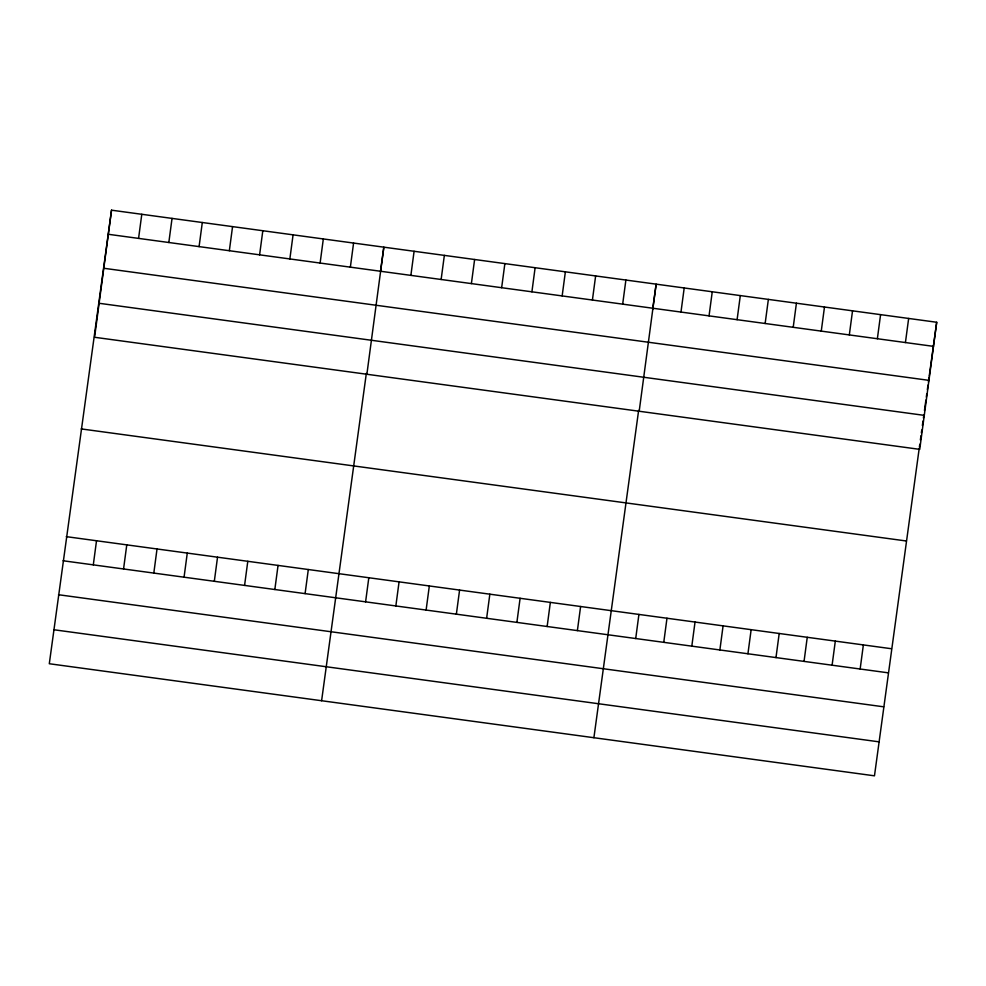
<?xml version="1.0" encoding="UTF-8"?>
<svg xmlns="http://www.w3.org/2000/svg" width="986" height="986" viewBox="0 0 986 986"><rect width="100%" height="100%" fill="white"/><g stroke="black" fill="none" stroke-linecap="round" stroke-linejoin="round"><path stroke-width="1.48" d="M111.529 210.178L94.582 337.274L919.741 449.357L936.7 322.262L111.529 210.178L49.3 663.738L874.471 775.822L919.198 448.494M93.3 564.855L96.517 540.759M138.57 238.39L141.787 214.295M123.558 568.971L126.775 544.864M168.828 242.494L172.045 218.399M153.816 573.076L157.02 548.98M199.086 246.611L202.303 222.516M184.062 577.18L187.278 553.084M229.344 250.715L232.56 226.62M214.319 581.296L217.536 557.201M259.601 254.832L262.818 230.736M244.577 585.401L247.794 561.305M289.859 258.936L293.076 234.841M274.835 589.517L278.052 565.422M320.117 263.052L323.322 238.945M305.093 593.621L308.31 569.526M350.363 267.157L353.58 243.061M321.609 700.726L366.336 373.398M366.878 374.261L383.837 247.166L380.522 271.113M365.596 601.842L368.813 577.747M410.879 275.377L414.095 251.282M395.854 605.946L399.071 581.851M441.136 279.482L444.353 255.386M426.112 610.063L429.329 585.967M471.394 283.598L474.611 259.503M456.37 614.167L459.587 590.072M501.652 287.702L504.869 263.607M486.628 618.284L489.845 594.188M531.91 291.819L535.115 267.724M516.886 622.388L520.103 598.292M562.156 295.923L565.372 271.828M547.144 626.504L550.348 602.409M592.413 300.04L595.63 275.932M577.389 630.609L580.606 606.513M622.671 304.144L625.888 280.049M593.905 737.713L638.632 410.386M639.187 411.248L656.146 284.153L652.621 309.592M635.711 638.534L638.916 614.438M680.981 312.069L684.198 287.974M663.763 642.342L666.98 618.247M709.045 315.877L712.249 291.782M691.815 646.15L695.031 622.055M737.097 319.686L740.313 295.59M719.879 649.959L723.083 625.863M765.148 323.494L768.365 299.399M747.93 653.78L751.147 629.672M793.212 327.303L796.417 303.207M775.982 657.588L779.199 633.493M821.264 331.123L824.481 307.016M804.046 661.396L807.251 637.301M849.316 334.932L852.533 310.836M832.098 665.205L835.315 641.11M877.367 338.74L880.584 314.645M860.149 669.013L863.366 644.918M905.431 342.549L908.648 318.453M919.396 447.077L919.79 444.23M920.382 439.966L920.973 435.689M921.368 432.842L921.762 429.995M922.378 425.508L923.007 421.022M923.414 418.027L923.833 415.032M924.461 410.546L925.903 400.07M926.322 397.075L926.741 394.092M927.358 389.593L927.986 385.107M928.393 382.112L929.022 377.626M929.231 376.134L936.7 322.262M108.324 234.286L933.483 346.357M103.789 268.266L928.948 380.349M99.118 303.281L924.276 415.365M81.197 428.91L906.368 540.994M66.259 536.643L891.418 648.726M63.042 560.751L888.201 672.822M58.507 594.731L883.678 706.814M53.836 629.746L878.994 741.829"/></g></svg>
